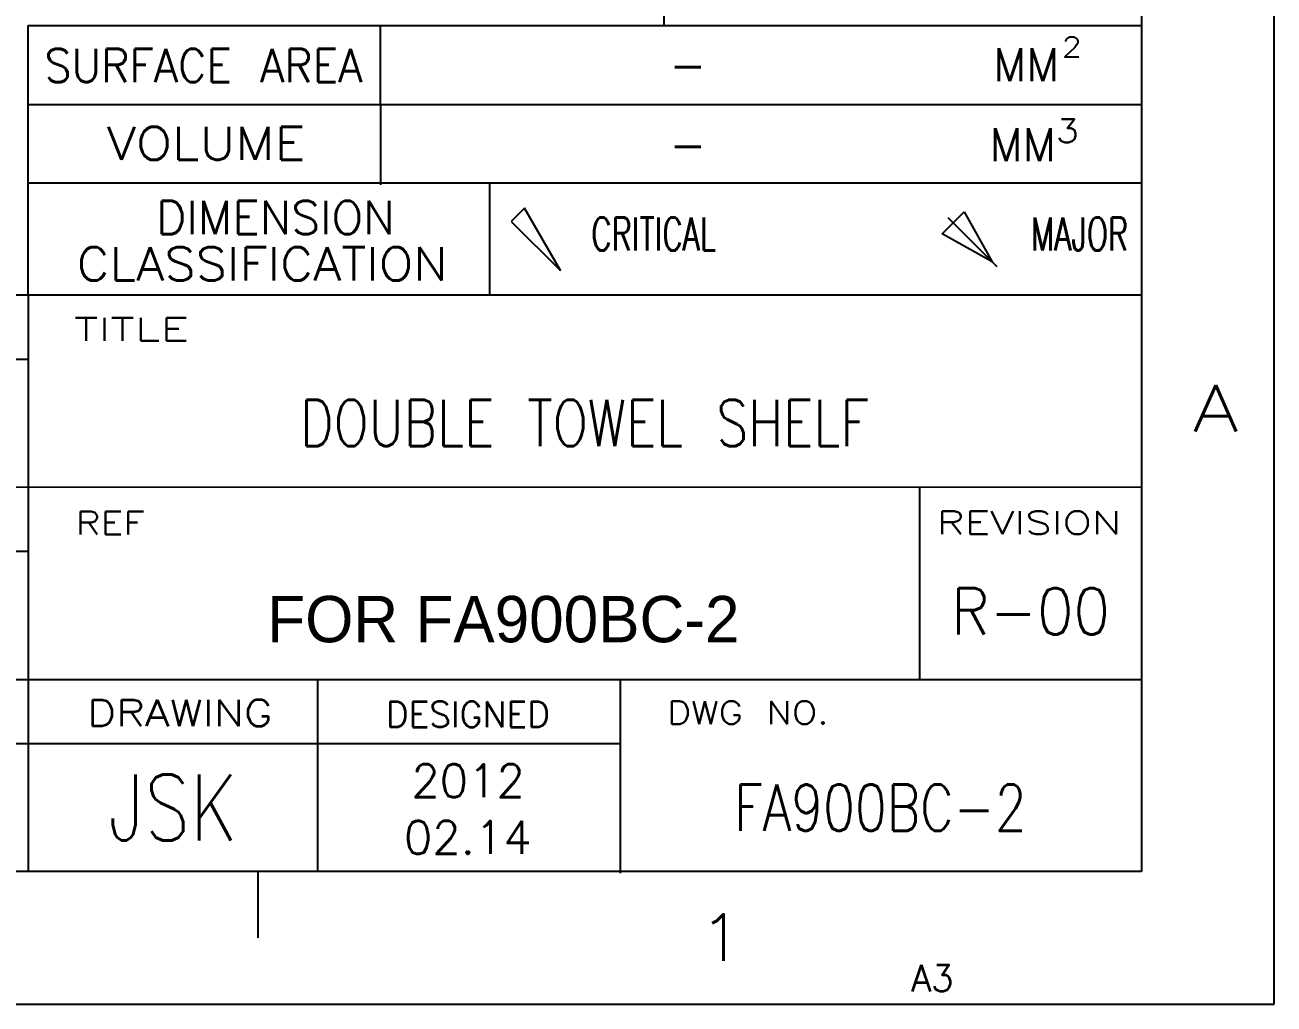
# Model space of a CAD drawing. Extents: x -7528 to -7108, y -1464 to -1167.
# Drawn here: x -7201.8 to -7107.5, y -1463.6 to -1389.7 of the extents above; entities that cross this region are included whole.
import ezdxf
from ezdxf.enums import TextEntityAlignment as Align

# ---------------------------------------------------------------- set-up
doc = ezdxf.new("R2010")
doc.units = 0
doc.header["$LTSCALE"] = 23.1
doc.header["$MEASUREMENT"] = 0
doc.layers.get('0').update_dxf_attribs({"linetype": 'CONTINUOUS'})
doc.styles.get("Standard").update_dxf_attribs({"font": 'txt.shx', "bigfont": 'whgtxt.shx'})
doc.styles.add('TEXTSTYLE_0', font='txt.shx', dxfattribs={"width": 0.8, "bigfont": 'whgtxt.shx'})

msp = doc.modelspace()

# ---------------------------------------------------------------- linework, layer by layer
at = {"color": 2, "linetype": 'Continuous'}
for p, q in [((-7107.502, -1463.645), (-7107.502, -1166.645)), ((-7174.941, -1389.743), (-7174.937, -1401.798)), ((-7117.506, -1395.765), (-7201.515, -1395.765)), ((-7166.705, -1401.626), (-7166.705, -1410.114)), ((-7224.719, -1414.956), (-7201.503, -1414.956)), ((-7134.252, -1424.61), (-7134.252, -1439.166)), ((-7224.719, -1429.466), (-7201.503, -1429.466)), ((-7224.739, -1439.148), (-7117.537, -1439.148)), ((-7179.669, -1439.132), (-7179.669, -1453.641)), ((-7156.839, -1439.258), (-7156.839, -1453.767)), ((-7224.733, -1443.981), (-7156.911, -1443.981)), ((-7184.17, -1453.645), (-7184.17, -1458.645)), ((-7527.502, -1463.645), (-7107.502, -1463.645))]:
    msp.add_line(p, q, dxfattribs=at)
at = {"color": 7, "linetype": 'Continuous'}
for p, q in [((-7117.502, -1176.645), (-7117.502, -1453.645)), ((-7201.506, -1410.115), (-7201.506, -1389.778)), ((-7201.506, -1389.778), (-7117.535, -1389.778)), ((-7117.504, -1401.668), (-7201.513, -1401.668)), ((-7164.053, -1403.565), (-7165.054, -1404.566)), ((-7161.342, -1408.279), (-7164.053, -1403.565)), ((-7132.537, -1405.5), (-7130.887, -1403.85)), ((-7132.125, -1404.262), (-7128.412, -1407.974)), ((-7130.887, -1403.85), (-7128.766, -1407.621)), ((-7165.054, -1404.566), (-7161.342, -1408.279)), ((-7128.766, -1407.621), (-7132.537, -1405.5)), ((-7305.007, -1410.116), (-7117.502, -1410.116)), ((-7201.503, -1410.12), (-7201.503, -1453.645)), ((-7224.719, -1424.63), (-7117.541, -1424.602)), ((-7117.502, -1453.645), (-7517.502, -1453.645))]:
    msp.add_line(p, q, dxfattribs=at)
msp.add_line((-7153.511, -1389.767), (-7153.511, -1379.743))

# ---------------------------------------------------------------- texts
at = {"color": 2, "linetype": 'Continuous', "style": 'TEXTSTYLE_0'}
for s, height, width, p, p2 in [('2', 1.5, 1.5, (-7123.511, -1392.141), (-7122.011, -1392.141)), ('SURFACE AREA', 2.5, 0.848619, (-7200.277, -1394.047), (-7176.277, -1394.047)), ('MM', 2.5, 1.2, (-7128.691, -1393.989), (-7123.691, -1393.989)), ('MM', 2.5, 1.2, (-7128.961, -1400.026), (-7123.961, -1400.026)), ('3', 1.75, 1.5, (-7123.968, -1398.601), (-7122.218, -1398.601)), ('DIMENSION', 2.5, 0.9, (-7191.85, -1405.524), (-7173.85, -1405.524)), ('CRITICAL              MAJOR', 2.5, 0.769901, (-7159.01, -1406.766), (-7118.51, -1406.766)), ('CLASSIFICATION', 2.5, 0.884211, (-7197.85, -1409.024), (-7169.85, -1409.024)), ('TITLE', 1.7412, 1.153846, (-7198.055, -1413.592), (-7189.349, -1413.592)), ('A', 3.5, 1.5, (-7113.653, -1420.437), (-7110.153, -1420.437)), ('REF', 1.7412, 1.125, (-7197.934, -1428.209), (-7192.711, -1428.209)), ('REVISION', 1.7412, 1.090909, (-7132.948, -1428.177), (-7119.019, -1428.177)), ('R-00', 3.5, 1.02705, (-7131.859, -1435.742), (-7119.877, -1435.742)), ('DRAWING', 2, 1.05, (-7197.06, -1442.673), (-7183.06, -1442.673)), ('DESIGNED', 1.9346, 0.872727, (-7174.531, -1442.745), (-7162.149, -1442.745)), ('DWG NO.', 1.7412, 1.170732, (-7153.3, -1442.513), (-7141.112, -1442.513)), ('1', 3.5, 3, (-7150.957, -1460.374), (-7147.457, -1460.374)), ('A3', 2, 0.96, (-7134.891, -1462.687), (-7131.691, -1462.687))]:
    msp.add_text(s, height=height, dxfattribs=dict(at, width=width)).set_placement(p, p2, align=Align.FIT)
msp.add_text('VOLUME', height=2.5, dxfattribs=at).set_placement((-7195.582, -1399.923), (-7180.582, -1399.923), align=Align.FIT)
at = {"color": 2}
for s, p in [('2012', (-7172.599, -1448.041)), ('02.14', (-7173.162, -1452.317))]:
    msp.add_text(s, height=2.5, dxfattribs=at).set_placement(p)
at = {"attachment_point": 5, "style": 'TEXTSTYLE_0'}
for s, insert, char_height, width in [('{\\C2;-}', (-7151.738, -1392.689), 3.2, 37.4415), ('{\\C2;-}', (-7151.738, -1398.705), 3.2, 37.4415), ('DOUBLE TOWEL SHELF', (-7159.522, -1419.779), 3.5, 83.96202), ('JSK', (-7190.586, -1448.811), 5, 21.83474), ('FA900BC-2', (-7137.207, -1448.813), 3.5, 39.40895)]:
    msp.add_mtext(s, dxfattribs=dict(at, insert=insert, char_height=char_height, width=width))
at = {"insert": (-7165.653, -1434.613), "char_height": 3.5, "width": 67.2515, "attachment_point": 5}
msp.add_mtext('{\\f??|b0|i0|c129|p49;FOR FA900BC-2}', dxfattribs=at)

doc.saveas('drawing.dxf')
